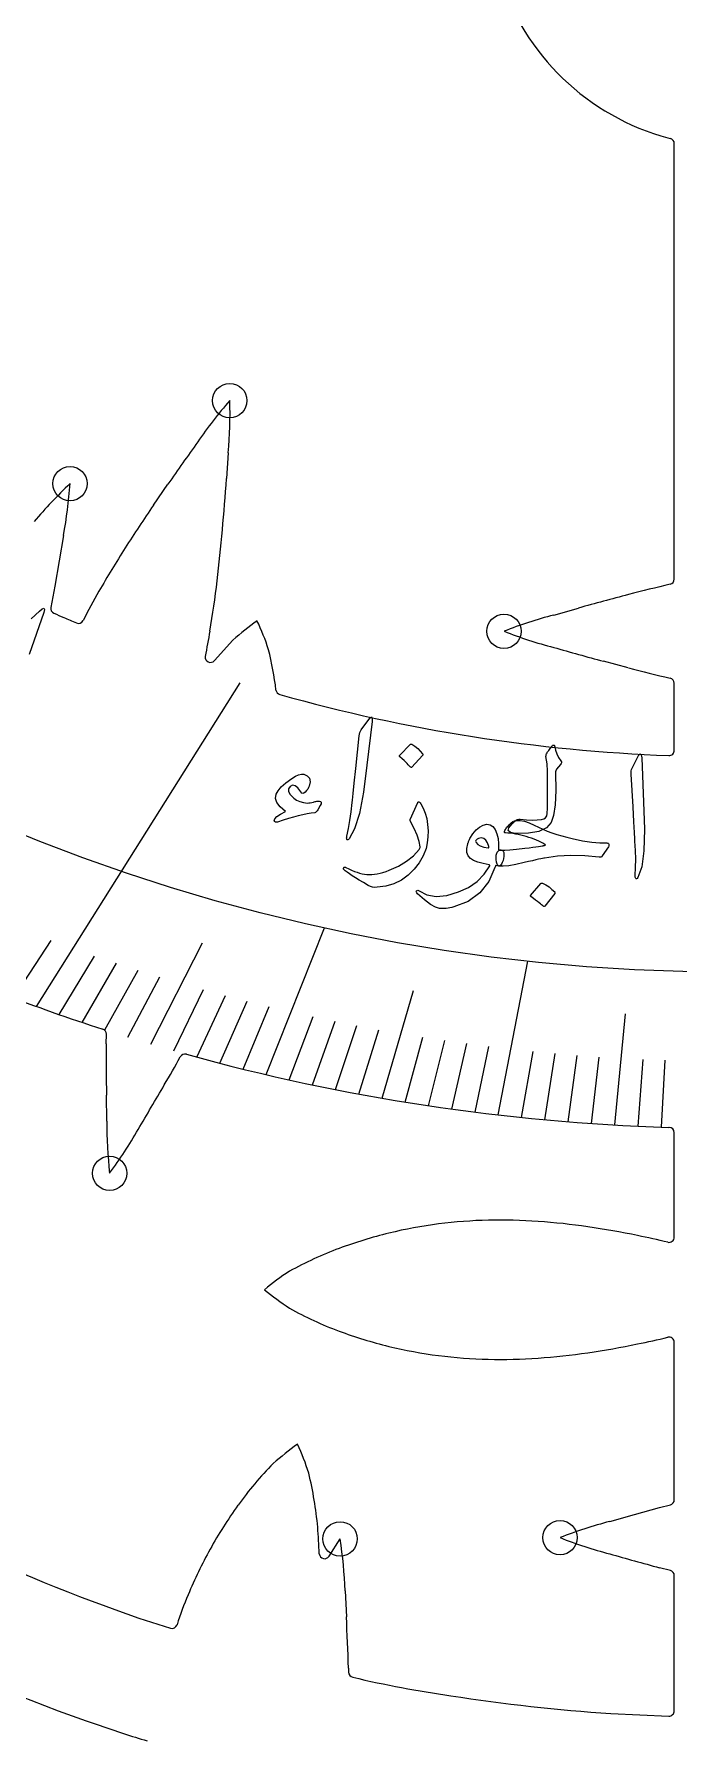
# Model space of a CAD drawing. Header units: millimetres. Extents: x -135 to 135, y -135 to 135.
# Drawn here: x -32.9 to -2.5, y -86.8 to -6.2 of the extents above; entities that cross this region are included whole.
import ezdxf

# ---------------------------------------------------------------- set-up
doc = ezdxf.new("R2010")
doc.units = ezdxf.units.MM
for name, color, linetype in [('CUT_INNER', 6, 'Continuous'), ('CUT_OUTER', 1, 'Continuous'), ('ENGRAVE', 7, 'Continuous'), ('ENGRAVE_FINE', 8, 'Continuous'), ('TEXT', 5, 'Continuous')]:
    doc.layers.add(name, color=color, linetype=linetype)

msp = doc.modelspace()

# ---------------------------------------------------------------- linework, layer by layer
at = {"layer": 'CUT_INNER'}
for points in [[(-2.7, -31.912), (-2.7, -11.347)], [(-23.753, -25.948), (-23.837, -27.163)], [(-27.288, -28.422), (-26.6, -27.423)], [(-31.534, -29.851), (-31.737, -31.052), (-31.948, -32.251), (-32.132, -33.244)], [(-8.39, -33.606), (-7.218, -33.276)], [(-24.409, -35.76), (-23.544, -34.793), (-23.54, -34.789)], [(-4.87, -36.101), (-6.042, -35.79)], [(-2.7, -39.99), (-2.7, -36.831)], [(-29.513, -53.85), (-29.508, -53.405)], [(-29.49, -57.501), (-29.507, -56.283)], [(-2.943, -57.801), (-2.957, -57.8)], [(-2.7, -62.981), (-2.7, -58.051)], [(-2.7, -75.379), (-2.7, -67.956)], [(-5.744, -76.408), (-4.571, -76.078), (-3.398, -75.757), (-2.886, -75.621)], [(-18.997, -78.052), (-18.478, -77.237), (-18.475, -77.232)], [(-2.886, -78.728), (-3.396, -78.592)], [(-2.7, -85.351), (-2.7, -78.969)], [(-18.244, -79.691), (-18.18, -80.907)], [(-27.982, -80.97), (-26.489, -81.449)], [(-18.08, -83.338), (-18.075, -83.529)], [(-5.692, -85.48), (-2.961, -85.601)]]:
    msp.add_lwpolyline(points, dxfattribs=at)
for centre, radius, start, end in [((0, 0), 11.475, 195.46109, 253.11734), ((-0.559, -1.928), 9.468, 252.9683, 255.77238), ((-2.95, -11.347), 0.25, 360, 75.23438), ((-0.001, 0), 128.249, 187.383, 268.67995), ((-8.204, -37.03), 20.572, 138.80164, 145.67962), ((-44.254, -24.134), 20.581, 354.94393, 1.82264), ((116.545, -126.948), 174.344, 144.38892, 145.19027), ((-17.146, -42.404), 20.573, 133.17649, 140.05461), ((-51.771, -26.035), 20.593, 349.31991, 356.1948), ((-170.184, -16.604), 146.728, 354.92291, 355.87307), ((38.476, -73.321), 79.629, 145.67728, 147.41627), ((-103.316, -22.578), 79.594, 353.20653, 354.94703), ((13.327, -57.256), 49.787, 147.40813, 150.16527), ((-73.695, -26.114), 49.762, 350.45484, 353.21468), ((12.179, -97.55), 67.108, 102.9779, 104.7155), ((-2.95, -31.912), 0.25, 283.32948, 0), ((-9.572, -44.355), 23.505, 149.67516, 153.48789), ((32.143, -174.625), 146.728, 104.61041, 105.56057), ((-31.886, -33.29), 0.25, 169.53583, 245.91797), ((-14.498, 5.596), 42.846, 245.90832, 246.59367), ((-10.341, 14.657), 52.814, 246.35941, 247.05922), ((-3.191, -53.52), 20.581, 104.63144, 111.51012), ((-30.829, -33.749), 0.25, 246.97266, 333.04132), ((48.245, -48.482), 74.221, 169.03574, 169.97595), ((-12.157, -47.898), 17.361, 126.15001, 130.97015), ((-30.229, -37.76), 8.739, 16.74541, 26.36338), ((-3.194, -15.232), 20.572, 248.48912, 255.36713), ((-34.082, -38.504), 12.65, 6.14322, 14.94173), ((39.441, 132.517), 174.344, 254.07642, 254.87777), ((-24.596, -35.593), 0.25, 173.16052, 318.15828), ((12.183, 28.823), 67.126, 255.28365, 257.02201), ((-2.95, -36.831), 0.25, 360, 76.67052), ((-21.257, -37.117), 0.25, 187.54882, 254.35547), ((-0.005, 38.541), 78.837, 254.31003, 267.85179), ((-2.95, -39.99), 0.25, 267.71484, 0), ((0, 38.577), 96.423, 246.0942, 252.07077), ((-29.758, -53.402), 0.25, 359.27081, 72.66618), ((117.212, -54.668), 146.728, 179.68044, 180.6306), ((-85.052, -21.75), 67.493, 329.70721, 331.00358), ((-25.801, -54.589), 0.25, 74.37037, 150.87075), ((0, 38.574), 96.42, 254.52101, 268.24277), ((-177.681, 31.515), 174.344, 329.14645, 329.9478), ((-8.897, -57.608), 20.593, 179.70242, 186.57739), ((-45.905, -47.747), 20.573, 323.5591, 330.43712), ((-2.95, -58.051), 0.25, 0, 88.41797), ((0, 0), 85.669, 225.51218, 250.93591), ((-0.001, -0.001), 91.068, 222.9274, 250.8938), ((-11.301, -82.808), 20.597, 103.67513, 110.51119), ((-11.12, -83.538), 21.349, 97.27405, 103.68504), ((-10.968, -84.788), 22.609, 91.28677, 97.25529), ((-10.911, -87.709), 25.529, 85.99483, 91.26642), ((-11.31, -93.307), 31.142, 81.637, 85.98185), ((-12.816, -103.529), 41.475, 78.33978, 81.63301), ((-12.716, -79.21), 16.732, 110.29279, 119.14944), ((-11.805, -99.801), 37.62, 76.4763, 78.70035), ((-2.95, -62.981), 0.25, 256.67052, 360), ((-16.276, -72.035), 8.739, 121.67538, 131.29335), ((-11.137, -51.962), 17.361, 231.07998, 235.90012), ((-12.719, -51.735), 16.723, 240.83127, 249.68257), ((-11.303, -48.134), 20.592, 249.46539, 256.30547), ((-11.12, -47.402), 21.346, 256.29533, 262.7081), ((-11.309, -37.645), 31.128, 274.00737, 278.35631), ((-12.812, -27.429), 41.454, 278.36032, 281.65682), ((-11.809, -31.117), 37.639, 281.2961, 283.5236), ((-2.95, -67.956), 0.25, 0, 103.32948), ((-10.968, -46.154), 22.603, 262.72684, 268.69833), ((-10.911, -43.239), 25.52, 268.71872, 273.99434), ((-10.328, -86.843), 17.361, 125.82574, 130.64588), ((-28.342, -76.603), 8.739, 16.42114, 26.03912), ((-9.693, -85.376), 16.723, 135.57703, 144.42833), ((-36.201, -78.151), 16.732, 5.03856, 13.8952), ((-6.592, -87.69), 20.592, 144.21116, 151.05123), ((-2.95, -75.379), 0.25, 284.84877, 360), ((-0.545, -96.322), 20.581, 104.63144, 111.51012), ((-79.026, -80.974), 59.646, 2.91286, 4.12782), ((-38.815, -80.381), 20.583, 1.91967, 8.79812), ((-0.548, -58.035), 20.572, 248.48912, 255.36713), ((-5.934, -88.058), 21.346, 151.04109, 157.45386), ((-19.208, -77.918), 0.25, 185.79319, 327.52145), ((42.087, 89.714), 174.344, 254.07642, 254.87777), ((-2.95, -78.969), 0.25, 360, 75.15216), ((-12.246, -85.659), 14.598, 156.65194, 162.58112), ((-26.412, -81.211), 0.25, 252.20339, 341.96237), ((-164.727, -88.2), 146.728, 1.89855, 2.8487), ((-17.825, -83.523), 0.25, 181.48742, 257.28814), ((-5.699, -31.78), 53.394, 256.8127, 261.87404), ((0, 0), 85.669, 261.1054, 266.19015), ((-2.95, -85.351), 0.25, 267.45763, 0), ((-12.686, -36.739), 52.201, 250.85175, 253.42196)]:
    msp.add_arc(centre, radius, start, end, dxfattribs=at)
at = {"layer": 'CUT_OUTER'}
msp.add_arc((0, 0), 135, 188.08626, 268.59408, dxfattribs=at)
at = {"layer": 'ENGRAVE'}
for points in [[(-32.815, -52.09), (-23.189, -36.81)], [(-21.966, -55.31), (-19.213, -48.378)], [(-11.008, -57.215), (-9.611, -49.955)]]:
    msp.add_lwpolyline(points, dxfattribs=at)
for centre, radius in [((0, 38.577), 89.052), ((-23.683, -23.479), 0.81), ((-31.223, -27.401), 0.81), ((-10.739, -34.372), 0.81), ((-29.355, -59.967), 0.81), ((-18.475, -77.232), 0.81), ((-8.092, -77.174), 0.81)]:
    msp.add_circle(centre, radius, dxfattribs=at)
at = {"layer": 'ENGRAVE_FINE'}
for points in [[(-33.891, -51.693), (-32.114, -48.983)], [(-27.408, -53.868), (-24.978, -49.092)], [(-31.737, -52.473), (-30.065, -49.708)], [(-30.657, -52.842), (-29.038, -50.051)], [(-29.576, -53.198), (-28.01, -50.381)], [(-28.493, -53.54), (-26.981, -50.699)], [(-26.323, -54.183), (-24.92, -51.296)], [(-25.235, -54.485), (-23.888, -51.576)], [(-16.497, -56.424), (-15.009, -51.337)], [(-24.147, -54.773), (-22.855, -51.843)], [(-23.057, -55.048), (-21.821, -52.098)], [(-20.874, -55.559), (-19.751, -52.571)], [(-19.781, -55.795), (-18.715, -52.79)], [(-18.687, -56.018), (-17.679, -52.996)], [(-17.592, -56.227), (-16.642, -53.19)], [(-5.507, -57.688), (-5.006, -52.443)], [(-15.4, -56.608), (-14.566, -53.542)], [(-14.303, -56.779), (-13.528, -53.7)], [(-13.205, -56.937), (-12.489, -53.847)], [(-12.107, -57.083), (-11.449, -53.981)], [(-9.909, -57.335), (-9.369, -54.215)], [(-8.809, -57.443), (-8.329, -54.314)], [(-7.708, -57.537), (-7.288, -54.402)], [(-6.608, -57.619), (-6.248, -54.477)], [(-4.406, -57.745), (-4.165, -54.594)], [(-3.305, -57.789), (-3.124, -54.634)]]:
    msp.add_lwpolyline(points, dxfattribs=at)
at = {"layer": 'TEXT'}
msp.add_lwpolyline([(-33.06, -33.783), (-32.672, -33.419), (-32.537, -33.308), (-32.458, -33.283), (-32.434, -33.345), (-32.466, -33.493), (-33.147, -35.468)], dxfattribs=at)
for points in [[(-17.174, -38.598), (-17.064, -38.461), (-16.992, -38.42), (-16.956, -38.476), (-16.957, -38.628), (-17.217, -40.701), (-17.376, -41.973), (-17.565, -42.976), (-17.79, -43.708), (-18.05, -44.17), (-18.087, -44.204), (-18.117, -44.22), (-18.139, -44.219), (-18.154, -44.199), (-18.163, -44.172), (-18.167, -44.138), (-18.165, -44.097), (-18.157, -44.051), (-18.078, -43.691), (-18.011, -43.307), (-17.956, -42.897), (-17.912, -42.461), (-17.898, -42.348), (-17.864, -42.041), (-17.81, -41.541), (-17.734, -40.848), (-17.574, -39.309), (-17.56, -39.228), (-17.539, -39.155), (-17.512, -39.091), (-17.479, -39.034)], [(-15.153, -39.712), (-15.141, -39.703), (-15.126, -39.7), (-15.107, -39.701), (-15.086, -39.708), (-14.943, -39.803), (-14.812, -39.911), (-14.692, -40.032), (-14.583, -40.166), (-14.573, -40.184), (-14.571, -40.202), (-14.576, -40.219), (-14.587, -40.234), (-15.086, -40.797), (-15.103, -40.809), (-15.122, -40.809), (-15.143, -40.797), (-15.165, -40.773), (-15.185, -40.752), (-15.216, -40.72), (-15.259, -40.677), (-15.313, -40.624), (-15.379, -40.559), (-15.459, -40.483), (-15.553, -40.395), (-15.659, -40.296), (-15.673, -40.281), (-15.678, -40.266), (-15.676, -40.254), (-15.665, -40.243)], [(-8.697, -42.978), (-8.69, -42.733), (-8.684, -42.476), (-8.681, -42.205), (-8.68, -41.921), (-8.681, -41.623), (-8.685, -41.31), (-8.692, -40.981), (-8.701, -40.637), (-8.76, -40.281), (-8.756, -40.235), (-8.746, -40.192), (-8.73, -40.153), (-8.709, -40.115), (-8.697, -40.096), (-8.679, -40.072), (-8.656, -40.041), (-8.628, -40.005), (-8.595, -39.962), (-8.558, -39.912), (-8.516, -39.855), (-8.471, -39.791), (-8.455, -39.77), (-8.437, -39.756), (-8.416, -39.749), (-8.393, -39.748), (-8.375, -39.755), (-8.361, -39.769), (-8.351, -39.791), (-8.345, -39.822), (-8.307, -39.994), (-8.247, -40.163), (-8.163, -40.329), (-8.057, -40.492), (-8.03, -40.538), (-8.023, -40.581), (-8.035, -40.622), (-8.066, -40.662), (-8.261, -40.889), (-8.278, -40.918), (-8.291, -40.957), (-8.3, -41.005), (-8.304, -41.064), (-8.299, -41.9), (-8.331, -42.568), (-8.402, -43.068), (-8.514, -43.399), (-8.734, -43.654), (-9.09, -43.826), (-9.581, -43.914), (-10.206, -43.916), (-10.432, -43.874), (-10.536, -43.789), (-10.516, -43.658), (-10.373, -43.484), (-10.35, -43.462), (-10.326, -43.44), (-10.304, -43.418), (-10.281, -43.397), (-10.26, -43.377), (-10.239, -43.356), (-10.219, -43.337), (-10.199, -43.318), (-10.152, -43.282), (-10.099, -43.259), (-10.038, -43.249), (-9.971, -43.252), (-9.67, -43.278), (-9.403, -43.289), (-9.171, -43.284), (-8.973, -43.264), (-8.859, -43.235), (-8.775, -43.177), (-8.722, -43.091), (-8.697, -42.978)], [(-4.458, -40.36), (-4.372, -40.207), (-4.307, -40.155), (-4.263, -40.205), (-4.239, -40.355), (-4.161, -42.442), (-4.111, -43.723), (-4.136, -44.743), (-4.239, -45.502), (-4.421, -46), (-4.452, -46.04), (-4.479, -46.061), (-4.501, -46.063), (-4.519, -46.046), (-4.533, -46.02), (-4.542, -45.987), (-4.546, -45.947), (-4.546, -45.9), (-4.526, -45.533), (-4.522, -45.142), (-4.534, -44.729), (-4.561, -44.292), (-4.566, -44.178), (-4.582, -43.87), (-4.61, -43.367), (-4.647, -42.671), (-4.738, -41.126), (-4.737, -41.044), (-4.729, -40.969), (-4.713, -40.901), (-4.689, -40.84)], [(-19.527, -42.803), (-19.564, -42.855), (-19.6, -42.895), (-19.637, -42.925), (-19.675, -42.943), (-19.849, -42.964), (-20.035, -42.995), (-20.235, -43.035), (-20.448, -43.085), (-20.674, -43.145), (-20.915, -43.214), (-21.169, -43.294), (-21.437, -43.384), (-21.481, -43.392), (-21.519, -43.389), (-21.548, -43.375), (-21.571, -43.349), (-21.576, -43.339), (-21.579, -43.331), (-21.581, -43.325), (-21.581, -43.32), (-21.561, -43.23), (-21.465, -43.126), (-21.294, -43.01), (-21.047, -42.88), (-21.307, -42.67), (-21.468, -42.465), (-21.532, -42.264), (-21.498, -42.068), (-21.406, -41.902), (-21.252, -41.723), (-21.036, -41.53), (-20.758, -41.323), (-20.585, -41.218), (-20.433, -41.15), (-20.304, -41.12), (-20.195, -41.126), (-20.023, -41.2), (-19.923, -41.317), (-19.893, -41.477), (-19.936, -41.681), (-19.964, -41.754), (-20.004, -41.826), (-20.056, -41.897), (-20.12, -41.968), (-20.182, -42.017), (-20.239, -42.032), (-20.29, -42.012), (-20.336, -41.957), (-20.472, -41.773), (-20.601, -41.669), (-20.723, -41.643), (-20.838, -41.697), (-20.917, -41.811), (-20.914, -41.941), (-20.831, -42.087), (-20.665, -42.25), (-20.53, -42.345), (-20.377, -42.415), (-20.207, -42.461), (-20.02, -42.483), (-19.957, -42.481), (-19.889, -42.473), (-19.816, -42.459), (-19.738, -42.438), (-19.696, -42.427), (-19.656, -42.418), (-19.617, -42.409), (-19.58, -42.402), (-19.545, -42.397), (-19.512, -42.393), (-19.482, -42.392), (-19.455, -42.393), (-19.391, -42.411), (-19.362, -42.452), (-19.368, -42.517), (-19.41, -42.605)], [(-14.812, -42.463), (-14.804, -42.449), (-14.796, -42.438), (-14.788, -42.43), (-14.779, -42.426), (-14.756, -42.428), (-14.729, -42.444), (-14.7, -42.473), (-14.667, -42.516), (-14.549, -42.724), (-14.455, -42.957), (-14.387, -43.214), (-14.343, -43.496), (-14.323, -43.795), (-14.329, -44.085), (-14.361, -44.366), (-14.42, -44.638), (-14.559, -44.985), (-14.744, -45.309), (-14.977, -45.61), (-15.259, -45.886), (-15.581, -46.124), (-15.934, -46.299), (-16.317, -46.413), (-16.73, -46.464), (-16.839, -46.465), (-16.944, -46.45), (-17.046, -46.419), (-17.145, -46.373), (-17.369, -46.244), (-17.569, -46.125), (-17.747, -46.016), (-17.903, -45.917), (-18.036, -45.828), (-18.146, -45.751), (-18.233, -45.684), (-18.296, -45.628), (-18.309, -45.613), (-18.317, -45.598), (-18.32, -45.584), (-18.32, -45.571), (-18.315, -45.555), (-18.307, -45.541), (-18.296, -45.529), (-18.282, -45.519), (-18.265, -45.512), (-18.246, -45.511), (-18.225, -45.516), (-18.203, -45.527), (-18.064, -45.597), (-17.93, -45.658), (-17.8, -45.712), (-17.676, -45.756), (-17.556, -45.793), (-17.438, -45.822), (-17.323, -45.843), (-17.212, -45.857), (-17.099, -45.862), (-16.98, -45.859), (-16.856, -45.848), (-16.726, -45.829), (-16.591, -45.8), (-16.451, -45.763), (-16.304, -45.716), (-16.153, -45.659), (-15.722, -45.465), (-15.343, -45.237), (-15.017, -44.973), (-14.742, -44.676), (-14.724, -44.651), (-14.711, -44.621), (-14.703, -44.586), (-14.702, -44.545), (-14.749, -44.295), (-14.842, -44.009), (-14.979, -43.688), (-15.161, -43.332), (-15.167, -43.31), (-15.17, -43.291), (-15.17, -43.275), (-15.165, -43.262)], [(-11.165, -45.531), (-11.46, -46.196), (-11.88, -46.73), (-12.429, -47.128), (-13.104, -47.39), (-13.197, -47.413), (-13.288, -47.431), (-13.377, -47.447), (-13.465, -47.459), (-13.551, -47.467), (-13.634, -47.47), (-13.713, -47.469), (-13.79, -47.463), (-13.975, -47.407), (-14.21, -47.272), (-14.493, -47.059), (-14.825, -46.765), (-14.859, -46.725), (-14.877, -46.689), (-14.878, -46.657), (-14.864, -46.629), (-14.839, -46.61), (-14.81, -46.604), (-14.777, -46.612), (-14.739, -46.633), (-14.375, -46.819), (-13.942, -46.89), (-13.444, -46.846), (-12.881, -46.685), (-12.411, -46.468), (-12.01, -46.188), (-11.678, -45.847), (-11.415, -45.446), (-11.415, -45.43), (-11.418, -45.417), (-11.425, -45.407), (-11.435, -45.4), (-11.728, -45.343), (-11.975, -45.273), (-12.174, -45.193), (-12.327, -45.102), (-12.438, -44.98), (-12.495, -44.824), (-12.5, -44.635), (-12.451, -44.414), (-12.442, -44.385), (-12.432, -44.356), (-12.42, -44.326), (-12.408, -44.296), (-12.394, -44.265), (-12.379, -44.233), (-12.362, -44.199), (-12.345, -44.164), (-12.21, -43.939), (-12.06, -43.757), (-11.897, -43.62), (-11.719, -43.526), (-11.544, -43.485), (-11.393, -43.507), (-11.264, -43.592), (-11.158, -43.741), (-11.074, -43.939), (-11.02, -44.162), (-10.995, -44.412), (-11.001, -44.687), (-10.984, -44.689), (-10.968, -44.691), (-10.952, -44.691), (-10.937, -44.691), (-10.921, -44.691), (-10.905, -44.692), (-10.889, -44.694), (-10.872, -44.696), (-10.816, -44.715), (-10.776, -44.757), (-10.752, -44.822), (-10.744, -44.909), (-10.748, -45.003), (-10.762, -45.097), (-10.785, -45.191), (-10.819, -45.285), (-10.857, -45.366), (-10.895, -45.423), (-10.934, -45.455), (-10.972, -45.462), (-11.135, -45.44), (-11.138, -45.456), (-11.144, -45.476), (-11.153, -45.501), (-11.165, -45.531)], [(-9.307, -43.526), (-9.114, -43.626), (-8.912, -43.719), (-8.701, -43.807), (-8.479, -43.889), (-8.25, -43.965), (-8.013, -44.036), (-7.769, -44.101), (-7.518, -44.161), (-7.032, -44.263), (-6.598, -44.331), (-6.218, -44.367), (-5.892, -44.37), (-5.857, -44.372), (-5.829, -44.383), (-5.808, -44.401), (-5.794, -44.428), (-5.787, -44.458), (-5.788, -44.49), (-5.796, -44.522), (-5.811, -44.554), (-6.099, -44.985), (-6.126, -45.019), (-6.161, -45.04), (-6.201, -45.047), (-6.249, -45.042), (-6.929, -44.976), (-7.585, -44.961), (-8.217, -44.996), (-8.827, -45.082), (-8.861, -45.087), (-8.919, -45.099), (-9.002, -45.117), (-9.11, -45.142), (-9.242, -45.172), (-9.398, -45.209), (-9.58, -45.252), (-9.786, -45.3), (-10.186, -45.388), (-10.518, -45.443), (-10.784, -45.467), (-10.981, -45.461), (-11.028, -45.436), (-11.066, -45.377), (-11.095, -45.282), (-11.114, -45.152), (-11.108, -44.946), (-11.066, -44.803), (-10.988, -44.722), (-10.873, -44.704), (-10.704, -44.709), (-10.46, -44.697), (-10.142, -44.668), (-9.75, -44.621), (-9.552, -44.595), (-9.38, -44.572), (-9.232, -44.552), (-9.108, -44.535), (-9.01, -44.521), (-8.937, -44.51), (-8.89, -44.502), (-8.868, -44.497), (-8.86, -44.494), (-8.852, -44.491), (-8.846, -44.489), (-8.841, -44.487), (-8.837, -44.486), (-8.832, -44.485), (-8.828, -44.485), (-8.824, -44.485), (-8.796, -44.475), (-8.785, -44.463), (-8.789, -44.45), (-8.81, -44.435), (-8.901, -44.38), (-8.998, -44.328), (-9.1, -44.28), (-9.208, -44.234), (-9.321, -44.19), (-9.44, -44.149), (-9.564, -44.109), (-9.694, -44.071), (-9.822, -44.037), (-9.948, -44.005), (-10.073, -43.976), (-10.197, -43.951), (-10.319, -43.929), (-10.437, -43.912), (-10.552, -43.9), (-10.665, -43.892), (-10.693, -43.884), (-10.711, -43.871), (-10.719, -43.851), (-10.716, -43.825), (-10.696, -43.781), (-10.672, -43.739), (-10.646, -43.698), (-10.617, -43.658), (-10.585, -43.619), (-10.552, -43.579), (-10.515, -43.538), (-10.477, -43.496), (-10.395, -43.419), (-10.315, -43.361), (-10.238, -43.323), (-10.164, -43.305), (-9.981, -43.303), (-9.778, -43.339), (-9.553, -43.413), (-9.307, -43.526)], [(-11.447, -44.533), (-11.515, -44.366), (-11.597, -44.244), (-11.694, -44.166), (-11.805, -44.131), (-11.876, -44.139), (-11.94, -44.159), (-11.999, -44.19), (-12.052, -44.233), (-12.071, -44.257), (-12.077, -44.285), (-12.071, -44.317), (-12.053, -44.353), (-11.976, -44.441), (-11.857, -44.512), (-11.695, -44.563), (-11.49, -44.595), (-11.468, -44.594), (-11.454, -44.583), (-11.447, -44.563), (-11.447, -44.533)], [(-8.996, -46.277), (-8.985, -46.267), (-8.969, -46.263), (-8.949, -46.263), (-8.925, -46.267), (-8.764, -46.351), (-8.613, -46.449), (-8.474, -46.56), (-8.345, -46.685), (-8.333, -46.703), (-8.329, -46.721), (-8.332, -46.737), (-8.343, -46.753), (-8.818, -47.354), (-8.835, -47.368), (-8.855, -47.37), (-8.878, -47.359), (-8.905, -47.337), (-8.928, -47.317), (-8.964, -47.288), (-9.014, -47.248), (-9.077, -47.199), (-9.154, -47.14), (-9.246, -47.07), (-9.354, -46.99), (-9.477, -46.9), (-9.494, -46.885), (-9.501, -46.871), (-9.499, -46.859), (-9.489, -46.847)]]:
    msp.add_lwpolyline(points, close=True, dxfattribs=at)

doc.saveas('drawing.dxf')
